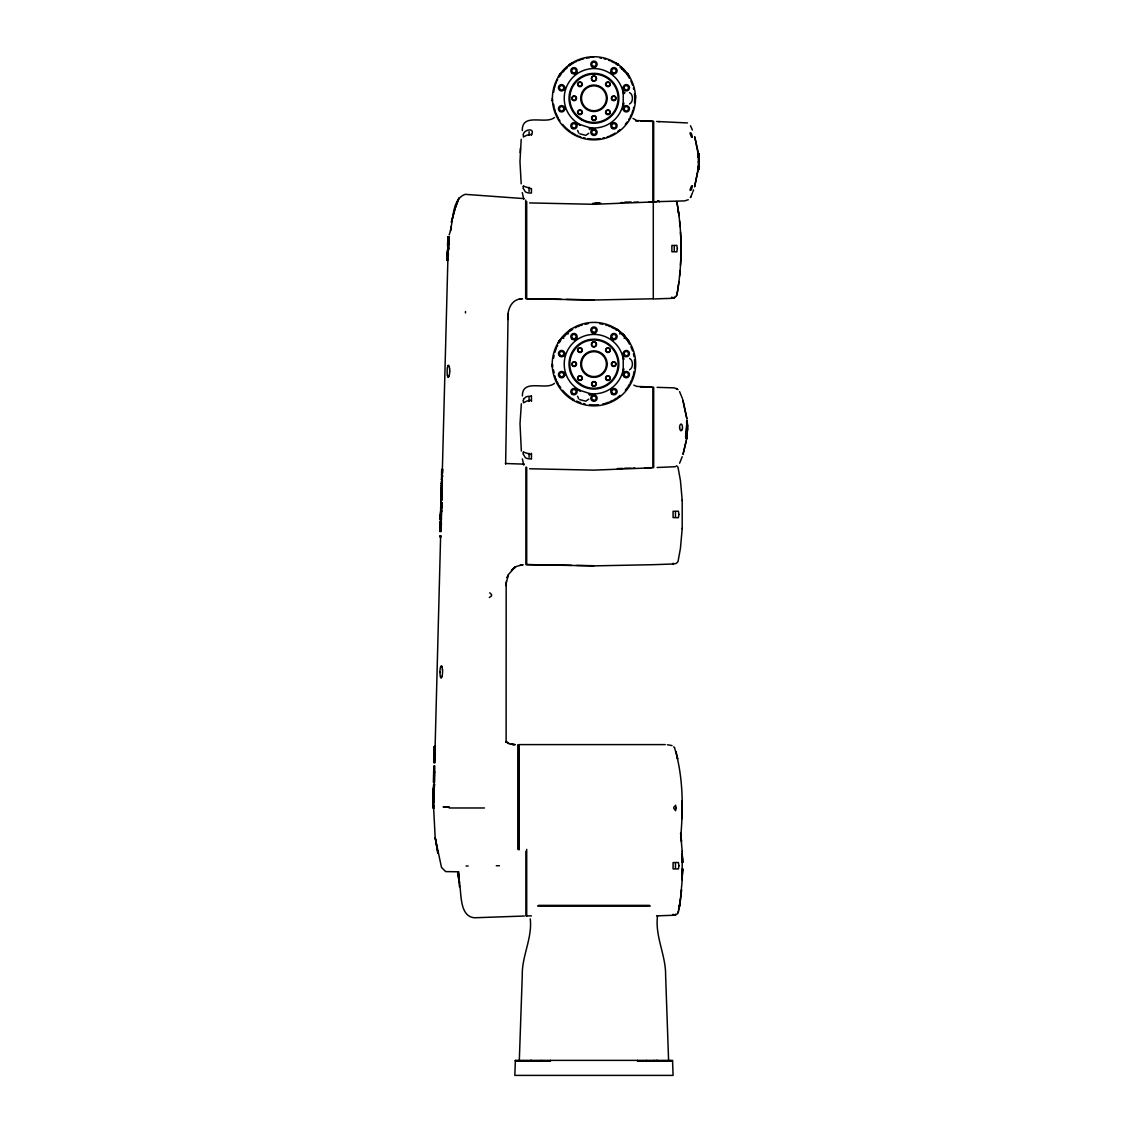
<?xml version="1.0" encoding="UTF-8"?>
<svg xmlns="http://www.w3.org/2000/svg" width="1132" height="1132" viewBox="0 0 1132 1132"><rect width="100%" height="100%" fill="white"/><g stroke="black" fill="none" stroke-linecap="round" stroke-linejoin="round"><path stroke-width="1.5" d="M440.093 526.139L440.093 531.318L440.419 526.988M440.348 524.116C439.853 520.366 442.329 520.564 441.098 526.536M440.914 499.113L440.914 500.868L440.886 496.354L440.758 500.783L440.857 497.288M440.886 502.863L440.956 502.042M441.777 503.528L441.763 503.966M441.777 502.905C441.551 501.207 442.074 504.405 440.829 502.467M447.069 260.346L447.211 254.799M699.166 160.263L699.123 158.239L699.18 161.918L699.024 156.414L697.977 156.839M699.067 158.692L699.18 160.588M433.811 766.138L434.023 772.576A15.353 0.962 -88.5 0 1 434.009 773.595M434.49 754.987L434.547 749.596L434.547 752.256M440.956 527.767C441.367 543.035 439.74 506.075 439.994 529.932M440.49 521.979L440.348 525.573L441.084 521.852M441.027 530.568L440.872 529.578M440.914 494.825L441.155 492.052L441.268 494.726M441.14 491.005C440.886 494.231 443.022 490.227 441.862 495.222M687.322 430.754L687.379 425.604L687.166 427.104A88.338 88.338 0 0 0 687.011 421.09L686.544 438.933M434.051 770.34L434.023 772.448M440.065 528.729L440.15 527.47M440.475 515.768C440.9 512.173 439.4 516.079 441.508 515.697L441.593 512.244L440.758 512.244L440.716 515.697M440.589 513.999L440.532 511.579M441.126 528.106L441.169 527.158M441.055 519.885L441.07 519.05M441.664 499.905L441.791 496.226M441.197 491.274L441.989 492.095L441.919 491.175M687.393 427.726L687.393 427.443A88.367 87.716 -1 0 0 687.308 423.467L687.096 421.189M699.18 162.668L699.152 163.871L698.387 161.819A96.404 90.885 4.6 0 1 698.034 169.475M699.18 161.961L699.18 161.89A97.295 91.72 1.8 0 1 698.812 169.475L698.019 169.475L694.68 186.511M440.447 524.243L440.475 523.918M440.829 499.07L440.829 498.222M440.857 531.219L440.857 530.144M440.277 519.588L440.461 518.329M447.225 255.308L447.098 260.119M441.834 503.259L441.013 502.155M686.77 437.858L686.869 436.91A89.64 84.928 0.2 0 0 687.35 429.014L686.855 436.329L687.237 423.948M440.079 530.031L439.98 531.035L440.093 529.21M440.376 528.304L440.192 530.483L440.306 529.535M680.686 837.142C683.346 807.413 683.275 776.34 674.516 747.672M440.589 514.621L440.546 516.121M440.475 524.597L440.32 526.097M440.787 530.554L440.886 529.21M441.041 502.735L440.971 504.122M520.013 565.179L522.305 564.783L516.348 566.495L511.438 570.287L515.541 566.665L508.763 574.136L507.023 577.773L508.339 574.929L506.16 583.489L506.131 742.309M687.379 428.703L687.166 424.613M685.511 436.91A79.353 74.896 0.1 0 0 686.516 429.014L687.393 428.151L687.251 430.74M440.065 527.852L440.914 525.191M440.277 519.56L440.291 518.852M448.286 238.696L448.06 241.484M505.636 464.078L508.013 319.521C506.881 310.196 511.565 298.296 522.545 298.89M687.294 428.957L687.379 428.632A85.763 81.15 -0.5 0 0 687.011 420.92L687.265 424.769M433.981 768.189L434.037 769.93L433.782 767.072M434.249 750.205L434.306 747.403L435.098 747.403L435.056 749.936L434.249 750.205L434.334 746.582M434.815 772.279L434.716 765.741M440.461 525.262L440.433 524.498M441.692 498.405L441.706 495.052M531.446 400.261L529.635 400.53A7.132 5.037 -2.1 0 0 525.446 401.789L523.423 402.794L523.281 400.53M677.304 292.679C682.285 263.303 682.271 233.036 677.148 203.689M682.157 815.111L682.157 800.848M433.655 802.461L433.811 796.475L433.881 807.979L433.089 807.979L433.146 796.475M434.815 772.378L434.815 772.378A14.249 0.906 -88.5 0 1 434.787 773.595L434.759 774.656L433.584 774.656L433.811 766.35M440.32 522.475L440.461 522.927M441.961 498.533L441.862 495.929M448.456 250.71L447.649 251.417L447.819 244.399M447.876 248.05L447.904 246.96M447.918 245.885L447.706 249.111M448.343 255.153L448.343 252.917M448.583 245.715L448.597 244.852M448.555 246.606L448.612 244.003M687.365 429.396L687.265 430.089M440.914 495.08L440.886 496.127L441.678 495.915M440.872 527.073L440.857 528.969M447.253 258.69L447.437 251.927L447.239 255.025M447.848 242.814L447.89 240.791M448.102 237.748L448.187 236.814L447.918 239.107M447.961 244.314L448.13 236.744L449.262 236.744M447.932 245.361L447.819 243.988M448.668 241.427L448.753 244.328M448.668 248.035L448.64 249.224M448.767 243.323L448.923 236.786M440.461 516.178L440.362 517.904L440.504 511.565M440.985 523.89L440.164 523.89L440.277 525.772M441.678 498.632L441.65 497.344M441.112 528.814L441.07 529.918M447.876 248.106L447.848 248.955M447.55 244.116L448.031 237.635M448.767 238.428L448.824 237.635M434.122 786.839L433.825 795.754L434.504 784.235L433.712 784.235L433.032 795.754L434.207 795.754M434.32 746.696L434.108 754.987L435.282 754.987L435.212 745.946M440.801 502.792L440.659 510.546L441.607 511.805L441.735 506.825L440.942 506.825L440.9 508.876M440.886 495.816L440.829 498.971M441.381 490.298L441.508 485.317L442.301 485.317L441.381 490.298L442.173 490.298L442.188 486.618M441.423 478.709C442.923 464.021 442.244 488.571 441.551 473.898M433.174 795.754L433.712 784.235M440.589 520.14L440.688 516.701M440.815 511.805L441.055 502.268M441.183 492.901L441.367 490.609L442.159 490.609L441.989 492.095M441.395 486.661L441.508 485.317M441.551 483.831L441.579 483.053M441.65 480.293L441.664 479.515M441.834 473.091L441.933 469.44M433.344 798.032L433.386 796.475M433.415 795.754C432.82 793.631 433.542 784.943 434.108 791.211M433.768 782.325L433.952 775.378M433.966 774.656L434.009 773.241M434.278 762.671L434.462 755.709M434.787 759.19L434.872 755.709M434.9 754.987L440.603 536.908M441.706 494.825L442.117 479.034M442.216 475.511L447.876 259.582M440.801 529.55L440.999 525.913L440.136 525.927M441.07 520.168L441.14 519.362M441.225 513.433L441.282 511.692M442.103 483.831L442.032 485.571L441.239 485.571L441.381 481.326L442.173 481.326L442.117 483.053M442.173 480.293L442.188 479.515M442.343 473.898L441.522 474.775M441.805 504.108L441.763 506.032L440.702 506.032M448.47 250.37L448.527 248.29M465.464 312.97L465.507 311.484M530.271 918.873C532.422 938.371 521.81 955.988 522.277 975.359L519.319 1060.373M624.057 106.578L623.18 109.266M440.122 525.389L440.306 521.951M440.362 516.234L440.334 520.14L441.381 520.14L441.48 516.701L440.461 518.23M440.235 536.908L440.277 535.733M447.89 247.498L447.664 255.818M441.834 492.972L441.905 491.302M699.137 164.126L699.109 165.017L699.152 163.871M447.848 249.082L447.848 249.139A11.079 0.934 -88.5 0 1 447.833 249.62M680.771 259.709L680.771 237.508M687.322 429.552L687.308 428.278A121.662 102.899 -0.2 0 1 687.294 431.377L687.251 430.528M447.706 249.139L447.522 253.37M440.758 503.853L440.843 503.344M440.872 498.717L440.914 497.967M440.475 515.881L440.532 516.716M441.862 492.689L441.876 491.698M682.044 818.648L682.157 815.337M441.905 498.688L441.777 500.33L441.735 497.146M521.187 139.349L519.97 161.579L521.187 183.809M592.828 203.335L599.111 203.18L595.078 203.335L598.319 203.194M686.997 429.014L686.799 433.726A83.244 83.244 0 0 0 687.11 429.014A83.004 83.004 0 0 1 686.841 433.726M447.664 255.945L447.635 256.568M687.166 433.188L687.28 431.717M433.74 769.873L433.91 767.722M506.16 583.489L506.089 585.654L506.329 581.395M531.446 134.439L529.635 134.694A7.132 5.037 -2.1 0 0 525.446 135.953L523.423 136.944L523.267 134.736M687.35 430.004L687.294 431.462L687.28 423.099M619.996 333.289C621.312 331.718 626.689 336.487 624.779 338.072M699.109 165.017L699.095 165.541M682.2 528.729L682.2 500.16M682.2 880.017L682.2 851.448M435.056 749.681L435.183 748.082M440.886 499.736L441.183 496.863L440.9 500.712M441.692 503.301L441.423 507.348L440.589 507.348M698.119 168.371C699.505 166.305 700.17 164.678 698.104 168.611C698.486 163.489 697.623 175.304 698.175 166.319M699.067 165.951L698.953 167.89M687.067 434.872L687.166 432.565M441.126 527.484L440.164 527.215L440.207 528.29M680.488 265.213L680.742 260.204M686.926 420.92A85.664 81.051 0.1 0 1 687.265 428.618L686.459 428.618L687.082 421.019A87.079 87.079 0 0 1 686.629 438.891L686.558 438.891A99.22 92.796 0.1 0 0 686.997 434.929L687.053 433.853M447.494 256.525L447.409 257.728L447.465 250.172M520.182 152.664L520.423 148.193M699.052 166.305L698.982 167.522L699.038 166.659M686.855 436.301L686.968 434.773M687.251 432.452L686.714 436.91M682.228 528.276L680.445 548.312L678.026 561.529A4.754 4.754 0 0 1 674.12 563.863L673.073 563.892M682.228 879.564L680.445 899.6L678.026 912.817A4.754 4.754 0 0 1 674.12 915.151L673.073 915.18M447.664 253.144L447.536 255.195M698.005 166.885L698.019 169.39L698.897 166.984L698.883 168.824L698.119 167.494M699.01 167.083L698.104 167.338M447.494 253.794L447.352 255.733M698.218 167.112L698.034 169.333M687.195 433.259L687.096 434.646L687.152 433.938M698.147 168.116L698.246 166.517M687.082 434.787L686.983 434.929A98.626 92.527 0.3 0 1 686.558 438.891L686.983 434.971A99.149 92.782 0.2 0 1 686.558 438.891L686.912 436.485M440.107 531.729L440.249 530.399M448.527 241.781L448.838 237.791M698.161 167.861L698.939 168.017M448.456 238.541L448.498 236.786M435.155 745.988L434.32 746.936M448.201 241.555L448.428 238.88M507.829 319.521L508.296 313.465M447.324 256.087L447.239 257.261M698.911 168.427L698.854 169.05M687.067 434.957L686.94 435.438M447.211 257.502L447.126 258.393M564.727 109.266L563.849 106.578M564.727 375.102L563.849 372.414M623.18 87.306L624.057 89.994M623.18 353.142L624.057 355.83M679.596 276.151L680.106 270.704M448.725 238.88L447.932 259.865M447.112 258.591L447.409 257.756L447.239 260.445M447.961 238.994L448.739 238.527M686.813 436.782L686.968 436.032M681.535 889.625L680.912 895.794L681.45 890.573M521.343 403.799L520.013 423.693L521.343 451.031M432.976 801.668L433.018 803.649M441.367 490.609L441.155 491.84M686.7 437.73L686.855 437.023L686.671 437.914M680.445 899.6L679.497 906.109L681.04 894.634M686.572 438.763L686.629 438.353M697.85 171.243L694.595 186.794M442.046 486.859L441.197 487.368M442.046 489.307L441.211 487.807L442.131 486.902M441.522 510.235C439.782 510.928 440.999 506.966 441.494 508.834M442.046 488.331L442.046 487.496M678.974 281.585L677.361 292.381M441.522 508.098L441.735 506.825M686.431 429.014A78.476 74.061 0 0 1 685.751 434.943L686.134 436.91L687.039 433.726A90.532 85.692 0.1 0 1 686.799 436.924L686.799 436.853A89.541 84.829 0 0 0 687.265 429.014M522.305 130.548C521.866 112.181 545.723 124.93 554.454 117.516M450.536 231.013L451.017 227.928M522.376 395.931C522.333 378.031 545.865 390.851 554.454 383.352M686.501 439.301L683.006 454.427L686.233 441.041M678.945 909.52L679.752 904.553L678.903 909.76M450.706 229.626L451.229 226.457M434.334 785.198L434.504 784.235M449.149 234.848C453.89 222.933 450.819 199.458 465.139 194.336L523.96 198.609M442.159 486.081L442.301 485.317M671.884 297.051L671.502 298.225L672.493 298.197A4.754 4.754 0 0 0 676.512 295.678L677.346 292.509M442.414 476.671L442.386 475.553M523.267 186.37L523.225 188.068M523.267 452.206L523.225 453.904M441.466 486.293L442.287 486.166M677.007 294.306L676.512 295.678M678.62 911.26L678.026 912.817M523.338 134.368C523.833 129.671 535.606 126.94 531.446 135.217M523.338 400.219L523.663 399.172M531.432 458.828L529.635 458.842A7.132 5.037 -2.1 0 1 525.446 457.738L523.267 454.243M624.44 93.447L624.921 92.385M519.064 744.771L518.668 745.535M682.228 456.72L679.582 463.229M692.954 191.605L693.576 189.907M699.095 159.994L699.18 161.579M692.543 192.709L690.393 197.591L690.86 196.713M560.609 339.359L558.416 342.345L560.283 339.614M682.115 429.58L681.521 430.542A3.877 1.5 89.9 0 1 680.615 430.556L680.205 430.018A3.269 1.217 89.4 0 1 679.724 428.023M559.689 340.69L560.651 339.26L559.845 340.435M531.446 396.044L526.38 396.639L523.819 398.832M558.444 76.523L560.694 73.354L559.873 74.387M558.614 342.345L559.519 340.944M558.444 342.359L559.151 341.199M576.768 72.222L574.476 73.877M611.139 124.35L613.431 122.681M576.768 338.058L574.476 339.713M611.139 390.186L613.431 388.517M560 339.982L559.364 340.958M558.6 76.212L559.845 74.358M588.739 133.293L585.824 135.359L579.881 133.845M588.753 399.143L585.824 401.209L579.881 399.681M698.571 153.669L698.529 154.645M572.198 62.769L569.028 65.019L569.821 64.51M572.169 328.577L569.453 330.601M569.071 64.963L571.886 63.123M625.119 71.868L620.916 66.845L619.996 67.453M563.849 89.994L564.727 87.306M563.849 355.83L564.727 353.142M624.057 372.414L623.18 375.102M563.113 338.072L562.505 337.152L567.542 332.964M619.685 333.912L620.916 332.681M624.157 338.383L625.402 337.152M523.338 452.107L531.446 454.611M569.424 330.572L571.052 329.539M571.023 329.497L572.198 328.804M688.313 199.727L684.563 200.916L649.145 201.878M629.548 103.974C633.396 102.036 633.396 94.536 629.548 92.598M629.548 369.81C633.396 367.872 633.396 360.372 629.548 358.434M595.361 67.099L592.545 67.099M592.545 129.472A3.17 3.17 0 0 1 597.116 132.501A3.17 3.17 0 0 1 592.192 134.934A3.17 3.17 0 0 1 592.545 129.472L595.361 129.472M595.361 332.935L592.545 332.935M592.545 395.309A3.17 3.17 0 0 1 597.116 398.351A3.17 3.17 0 0 1 592.192 400.77A3.17 3.17 0 0 1 592.545 395.309L595.361 395.309M658.923 121.704L659.588 121.563M675.436 466.724L657.126 467.488M519.163 299.315L521.64 298.975L519.659 299.23M521.045 564.981L523.21 564.783M489.364 597.526L491.472 595.956A1.868 1.217 90 0 0 491.571 595.418A1.811 1.189 -90 0 0 491.543 594.597L489.76 592.8M597.243 203.251L598.771 203.166M448.23 806.96L443.107 806.89L449.178 806.989L446.319 806.989M599.111 203.18L597.017 203.265L600.668 203.18M593.946 56.784L591.088 56.883L591.866 56.855M654.48 298.933L671.502 298.339M524.328 916.029L474.478 917.769C458.036 916.269 462.111 889.993 458.672 878.588A161.621 54.944 0 0 1 458.701 874.767L458.488 871.711M656.588 915.859L673.073 915.279L673.073 914.203M597.073 203.279L599.182 203.208M656.815 201.666L653.688 201.751L653.688 121.407L640.627 121.053M621.1 202.628L622.954 202.571M633.51 202.303L638.264 202.161M617.393 468.563L622.954 468.422M631.132 468.181L624.807 468.167M633.029 468.153L634.882 468.096M644.589 467.841L651.31 467.658M659.588 201.595L657.805 200.859M653.291 298.777L593.946 300.022L526.705 298.749L526.705 201.524M443.985 806.946L443.744 806.96M458.149 871.796L445.654 871.598L441.48 867.367L435.183 837.623L433.542 806.649M697.949 152.962L694.723 136.76L698.883 155.183L698.826 153.711A97.38 91.805 -1 0 1 699.194 161.338L698.387 161.338M698.218 156.202L698.104 154.532L698.246 156.556A96.461 90.942 -5.4 0 0 698.034 153.669C700.085 158.367 698.203 152.763 697.935 156.244M699.095 157.716L699.152 159.598L698.019 153.669L698.232 156.343M698.203 155.876L699.01 156.202M698.897 159.782L699.109 158.876M447.664 244.455L447.508 246.224M447.89 258.69L447.098 258.69L447.055 260.473L447.848 260.473M687.053 422.052L687.223 422.095A86.994 86.994 0 0 1 687.308 426.156L687.379 426A88.239 88.239 0 0 0 687.124 422.052L687.11 421.514M687.393 426.41L687.308 423.467L687.251 424.302M441.735 469.851L442.57 469.851M441.763 475.907L442.555 475.907M441.692 476.303L442.485 476.303M441.735 476.713L442.527 476.713M441.324 483.053L442.371 483.053L441.31 483.831M441.211 487.807L441.989 487.807M441.169 488.246L442.004 488.783M441.324 488.967L442.117 488.967M441.409 489.463L442.188 489.406M441.353 491.543L442.145 491.543M440.956 493.127L441.763 493.127M441.027 494.231L442.074 493.948L440.999 494.726M440.744 505.254L441.735 505.254M441.721 507.674L440.829 508.112L441.622 508.169M440.773 510.532L441.565 510.532M440.829 510.957L441.636 510.957M440.475 514.904L441.254 514.904M440.348 519.362L441.367 519.362M439.98 535.733L441.07 535.733L441.027 536.908L439.952 536.908M665.234 744.601L519.064 744.601L519.064 849.891M433.231 788.311L434.023 788.311M433.556 790.235L434.348 790.235M433.273 791.919L434.065 791.919M433.485 792.641L434.278 792.641M434.179 796.475L433.018 796.475L433.089 807.979M433.047 800.31L433.839 800.31M433.245 801.98L434.037 801.98M449.149 807.979L484.468 807.979M496.297 865.739L499.41 865.739M458.573 871.711L458.219 873.451M458.587 875.446L459.408 882.465L458.262 871.711M458.602 878.588L458.686 878.701A156.103 51.591 0.1 0 0 459.366 882.465L458.333 875.149M538.379 905.374L649.527 905.374M537.643 906.081L650.263 906.081M526.705 915.901L531.446 915.901M533.313 1060.769L536.879 1060.769M646.825 1060.769L648.296 1060.769M515.329 1061.165L550.435 1061.165L550.435 1060.373M672.578 1061.165L637.472 1061.165L637.472 1060.373M466.059 866.008L468.124 866.022M526.705 298.749L561.189 299.329M566.368 299.414L593.946 299.881M526.705 467.36L526.705 564.599L571.533 565.349M576.712 565.434L593.946 565.717M526.705 564.599L593.946 565.873L653.291 564.684L673.073 563.991L673.073 563.198M515.258 744.63L512.541 744.474M635.561 120.912L638.264 120.983M656.56 121.478L687.449 122.935M640.288 386.875L651.31 387.172M657.112 387.342L674.46 387.88L678.026 389.592M448.569 807.045L447.409 807.017M505.424 463.497L524.328 464.148M667.356 744.743L672.068 745.578M529.635 202.925L593.946 204.298L652.895 201.949L652.895 121.209L636.807 120.572L633 118.393M529.635 468.761L593.946 470.134L652.895 467.785L652.895 387.045L636.807 386.408L633.793 385.163M531.446 188.761L523.989 186.313M512.782 744.488L514.565 744.615L509.457 743.781L505.806 741.545L508.608 743.441M523.663 186.186L523.437 186.2A3.127 0.877 66.8 0 0 523.309 186.37M512.357 744.446L511.296 744.276M659.404 201.567L658.06 200.916M613.431 73.877L611.139 72.222M574.476 122.681L576.768 124.35M613.431 339.713L611.139 338.058M574.476 388.517L576.768 390.186M579.697 124.435L592.475 128.581A30.338 30.338 0 0 1 590.31 128.397M579.259 390.13L592.475 394.417A30.338 30.338 0 0 1 589.234 394.092M578.013 123.883L577.334 123.657A30.338 30.338 0 0 0 580.164 125.298M580.221 390.441L579.924 390.342A29.715 29.715 0 0 1 576.485 340.081A29.715 29.715 0 0 1 623.223 359.014M578.013 389.719L577.334 389.507A30.338 30.338 0 0 0 580.164 391.134M622.076 69.25L622.642 69.59A1.429 1.429 0 0 0 621.992 69.194M618.454 330.459L617.379 329.865L618.864 330.855M509.018 743.625L506.131 741.856M616.02 328.959L618.61 330.685M617.379 63.873C612.695 60.887 619.841 65.684 618.072 64.51M618.256 330.346L615.737 328.577L616.303 329.157M618.072 330.346L617.619 329.879M676.356 388.474L677.233 388.969M617.379 64.015L618.44 64.651M615.709 62.968L616.572 63.505M615.709 62.769L616.572 63.321M615.709 328.62L617.124 329.525M617.393 63.845L618.284 64.482L617.619 64.043M589.121 128.765L589.984 129.572M589.121 394.601L589.984 395.408M567.542 67.113L564.656 68.995L562.788 71.868M441.055 496.736L441.112 496.028M566.99 332.681L568.222 333.912M562.505 337.152L563.736 338.383M673.766 746.795L674.516 747.658M629.293 76.509L627.241 73.382L627.722 74.146M628.656 341.34L627.241 339.218L628.515 340.874M578.735 133.052L577.546 130.378M578.735 398.903L577.546 396.228M628.076 74.372L627.326 73.481M629.491 342.345L628.203 340.463M628.034 74.401L629.491 76.509M627.524 339.657L628.104 340.562M690.506 125.751L692.374 130.01M676.37 465.705A4.754 4.754 0 0 1 678.026 467.375L680.445 480.576L682.228 500.613M679.582 391.601L682.256 398.167M523.762 199.246L522.305 192.596M523.762 465.082L522.376 458.899M682.638 399.271L686.926 419.279M683.049 400.502L686.841 418.316M677.007 202.911L676.512 201.538L677.219 204.029M676.129 751.86L677.658 758.992L677.318 757.421M687.053 434.08L687.096 433.471M523.267 188.407L525.446 191.902A7.132 5.037 -2.1 0 0 529.635 193.006L531.417 193.034L531.446 188.563M677.361 204.807L678.238 210.227M433.881 807.979L433.613 804.937M678.775 214.104L677.955 208.458L678.974 215.632M441.607 511.805L441.508 511.07M680.601 833.138L682.228 851.901M687.308 427.132L687.152 422.08M680.643 833.52L681.04 836.845M681.45 840.906L680.912 835.671L681.535 841.84M679.596 221.065L680.106 226.513M698.048 153.98L698.26 157.093M459.45 886.766L458.262 872.899L458.46 875.8M458.46 875.744L458.686 878.701M698.897 155.254L699.081 157.433M698.67 155.254L698.67 156.839M441.027 494.316L441.055 495.165M699.01 156.06L698.656 154.999M699.024 156.329L699.081 158.013M698.218 156.089L698.26 156.966M687.181 422.533L687.28 422.943M686.855 420.92A82.678 82.678 0 0 1 687.11 428.618A82.353 82.353 0 0 0 686.827 420.92L686.997 428.618M686.94 421.09L687.166 427.104M680.488 232.003L680.742 237.013M687.223 423.467L687.294 425.462M635.519 98.286A41.573 41.573 0 0 0 573.174 62.288A41.573 41.573 0 0 0 573.174 134.284A41.573 41.573 0 0 0 635.519 98.286L635.519 95.428L635.377 96.206M668.587 1060.373L665.616 975.359C665.885 954.941 654.777 936.334 657.551 915.675M552.289 98.286L552.388 101.144L552.359 100.366M552.458 364.122L552.558 366.98M552.289 364.122L552.388 366.98M698.812 169.319L698.812 169.39A97.366 91.791 5.4 0 0 699.152 161.819M440.475 522.63L440.348 523.38M699.18 161.324L699.18 161.338A97.38 91.805 -3.6 0 0 698.826 153.669A86.556 86.556 0 0 1 698.826 169.475M675.45 512.272L675.45 516.617M675.45 863.56L675.45 867.904M675.45 914.203L675.45 915.18M674.262 246.436L674.262 250.78M674.262 297.065L674.262 298.056M654.112 1060.373L654.112 1061.165M653.688 387.286L653.688 467.558M653.291 201.496L653.291 298.89M646.641 1060.373L646.641 1061.165M631.132 201.991L624.807 202.161M623.223 356.863L623.223 356.156A30.338 30.338 0 0 1 623.916 359.353M623.223 358.193L623.223 372.074A30.338 30.338 0 0 0 623.916 368.89M541.266 1060.373L541.266 1061.165M531.446 396.143L531.446 401.322M531.446 453.281L531.446 458.701M529.068 131.708L529.068 135.217M529.068 187.275L529.068 191.435M529.068 397.558L529.068 401.322M529.068 453.281L529.068 457.271M526.705 849.354L526.705 916.043M525.913 467.106L525.913 564.656M525.913 851.264L525.913 915.972M525.673 200.109L525.673 298.664M518.668 744.998L518.668 849.424M517.876 744.658L517.876 849.424M448.399 236.8L448.399 237.635M634.486 359.665A40.78 40.78 0 0 1 634.486 368.579M634.047 371.522A40.78 40.78 0 0 1 633.411 374.437M633 375.866A40.78 40.78 0 0 1 632.038 378.682M631.486 380.069A40.78 40.78 0 0 1 630.213 382.772M629.519 384.073A40.78 40.78 0 0 1 627.963 386.62M627.114 387.852A40.78 40.78 0 0 1 625.303 390.2M620.039 395.464A40.78 40.78 0 0 1 617.676 397.29M616.459 398.124A40.78 40.78 0 0 1 613.912 399.681M612.596 400.388A40.78 40.78 0 0 1 609.907 401.648M608.521 402.214A40.78 40.78 0 0 1 605.705 403.176M604.262 403.572A40.78 40.78 0 0 1 602.818 403.926M598.418 404.662A40.78 40.78 0 0 1 589.489 404.662M585.088 403.926A40.78 40.78 0 0 1 583.645 403.572M580.787 402.709A40.78 40.78 0 0 1 576.641 401.039M573.995 399.681A40.78 40.78 0 0 1 571.448 398.124M570.231 397.29A40.78 40.78 0 0 1 562.604 390.2M560.793 387.852A40.78 40.78 0 0 1 559.151 385.361M558.387 384.073A40.78 40.78 0 0 1 557.029 381.427M556.42 380.069A40.78 40.78 0 0 1 555.869 378.682M555.359 377.281A40.78 40.78 0 0 1 554.906 375.866M554.156 372.994A40.78 40.78 0 0 1 553.605 370.065M553.605 358.179A40.78 40.78 0 0 1 554.156 355.25M554.906 352.377A40.78 40.78 0 0 1 556.42 348.175M557.029 346.817A40.78 40.78 0 0 1 557.68 345.472M559.151 342.883A40.78 40.78 0 0 1 560.793 340.392M562.604 338.029A40.78 40.78 0 0 1 567.868 332.78M569.028 331.846A40.78 40.78 0 0 1 572.707 329.313M575.311 327.856A40.78 40.78 0 0 1 576.641 327.205M577.999 326.596A40.78 40.78 0 0 1 579.386 326.03M580.787 325.521A40.78 40.78 0 0 1 582.202 325.068M585.088 324.318A40.78 40.78 0 0 1 588.017 323.78M599.889 323.78A40.78 40.78 0 0 1 602.818 324.318M605.705 325.068A40.78 40.78 0 0 1 607.12 325.521M608.521 326.03A40.78 40.78 0 0 1 609.907 326.596M611.266 327.205A40.78 40.78 0 0 1 613.912 328.563M615.2 329.313A40.78 40.78 0 0 1 616.459 330.105M620.039 332.78A40.78 40.78 0 0 1 627.114 340.392M627.963 341.623A40.78 40.78 0 0 1 629.519 344.17M630.878 346.817A40.78 40.78 0 0 1 632.547 350.948M633.411 353.807A40.78 40.78 0 0 1 634.047 356.707M623.223 369.23A29.715 29.715 0 0 1 589.772 393.54M622.006 334.28A2.179 2.179 0 0 1 622.685 334.52M623.251 334.959A2.179 2.179 0 0 1 623.633 335.553M564.09 336.614A2.179 2.179 0 0 1 566.623 334.28M682.115 429.622A3.184 1.231 90 0 0 681.945 424.84L681.535 424.302A3.877 1.5 -89.9 0 0 680.615 424.274L680.205 424.811A3.17 1.344 -90 0 0 679.582 428.094M686.586 433.726A82.24 77.542 0.6 0 1 686.148 436.91M686.615 420.92A80.584 75.787 -0.2 0 1 686.544 428.618M656.518 1060.373A2.377 2.377 0 0 1 658.286 1061.165M529.62 1061.165A2.377 2.377 0 0 1 531.389 1060.373M623.237 108.021A3.17 3.17 0 0 1 628.387 106.408A3.17 3.17 0 0 1 627.496 111.728A3.17 3.17 0 0 1 623.152 108.531M634.486 93.814A40.78 40.78 0 0 1 634.486 102.743M633.75 107.144A40.78 40.78 0 0 1 633.411 108.601M633 110.03A40.78 40.78 0 0 1 632.038 112.846M631.486 114.233A40.78 40.78 0 0 1 630.213 116.921M629.519 118.237A40.78 40.78 0 0 1 628.755 119.525M627.114 122.015A40.78 40.78 0 0 1 625.303 124.364M620.039 129.628A40.78 40.78 0 0 1 617.676 131.439M615.2 133.095A40.78 40.78 0 0 1 609.907 135.812M608.521 136.364A40.78 40.78 0 0 1 607.12 136.873M604.262 137.736A40.78 40.78 0 0 1 602.818 138.09M599.889 138.628A40.78 40.78 0 0 1 588.017 138.628M585.088 138.09A40.78 40.78 0 0 1 583.645 137.736M580.787 136.873A40.78 40.78 0 0 1 579.386 136.364M577.999 135.812A40.78 40.78 0 0 1 576.641 135.203M575.311 134.552A40.78 40.78 0 0 1 571.448 132.288M570.231 131.439A40.78 40.78 0 0 1 562.604 124.364M559.944 120.784A40.78 40.78 0 0 1 559.151 119.525M558.387 118.237A40.78 40.78 0 0 1 555.869 112.846M555.359 111.445A40.78 40.78 0 0 1 554.496 108.601M554.156 107.144A40.78 40.78 0 0 1 553.605 104.215M553.605 92.343A40.78 40.78 0 0 1 554.156 89.414M554.496 87.971A40.78 40.78 0 0 1 555.359 85.112M555.869 83.711A40.78 40.78 0 0 1 556.42 82.339M557.029 80.966A40.78 40.78 0 0 1 557.68 79.636M559.151 77.033A40.78 40.78 0 0 1 561.67 73.354M562.604 72.193A40.78 40.78 0 0 1 566.736 67.906M569.028 66.01A40.78 40.78 0 0 1 573.995 62.727M575.311 62.019A40.78 40.78 0 0 1 576.641 61.354M577.999 60.746A40.78 40.78 0 0 1 580.787 59.685M582.202 59.232A40.78 40.78 0 0 1 583.645 58.836M586.546 58.185A40.78 40.78 0 0 1 589.489 57.746M599.889 57.944A40.78 40.78 0 0 1 601.361 58.185M604.262 58.836A40.78 40.78 0 0 1 605.705 59.232M608.521 60.194A40.78 40.78 0 0 1 609.907 60.746M611.266 61.354A40.78 40.78 0 0 1 613.912 62.727M615.2 63.477A40.78 40.78 0 0 1 617.676 65.118M621.171 67.906A40.78 40.78 0 0 1 629.519 78.32M630.878 80.966A40.78 40.78 0 0 1 632.547 85.112M633.411 87.971A40.78 40.78 0 0 1 633.75 89.414M623.916 103.054A30.338 30.338 0 0 1 623.223 106.238L623.223 90.319A30.338 30.338 0 0 1 623.916 93.517M623.223 103.394A29.715 29.715 0 0 1 589.772 127.704M580.037 124.548A29.715 29.715 0 0 1 576.485 74.245A29.715 29.715 0 0 1 623.223 93.164M621.284 68.444A2.179 2.179 0 0 1 623.817 70.764M564.09 70.764A2.179 2.179 0 0 1 566.623 68.444M698.232 166.602A96.461 90.942 1 0 1 698.005 169.475M698.005 153.683A96.461 90.942 -1 0 1 698.402 161.338M441.225 677.728A6.198 1.316 -86.2 0 1 440.546 677.417M441.862 666.253A6.24 1.373 -89.1 0 0 441.636 666.026A6.212 1.33 89.6 0 0 441.126 666.055A6.113 1.302 89.8 0 0 440.872 666.309A6.07 1.33 -89.7 0 0 440.461 667.484A5.929 1.189 -88.9 0 0 440.093 669.493A5.858 1.09 -88.5 0 0 439.966 671.87M441.862 666.451A6.07 1.33 -89.7 0 1 442.258 667.696M442.216 668.007A5.943 1.274 -89.8 0 1 442.442 669.79M442.527 669.62A5.787 1.401 -88.4 0 1 442.4 674.248A5.957 1.415 -88.1 0 1 442.018 676.144M442.046 676.398A6.155 1.443 -88.1 0 1 441.537 677.516M441.508 677.346A6.268 1.288 -85.2 0 1 441.268 677.672M447.678 376.772A6.141 1.288 -85.8 0 0 448.357 377.069A6.099 1.302 -86.6 0 0 448.64 376.914M449.376 367.065A6.127 1.316 90 0 0 448.98 365.82A6.254 1.316 89.3 0 0 448.781 365.466L448.725 365.424A6.254 1.316 89.3 0 0 448.258 365.41A6.056 1.274 89.5 0 0 448.031 365.749M449.362 367.221A5.886 1.316 -89.4 0 1 449.602 369.06M449.63 369.018A5.759 1.387 -88.5 0 1 449.673 371.268M449.729 371.268A5.787 1.457 -88.3 0 1 449.546 373.602A5.943 1.415 -88.2 0 1 449.149 375.527M449.149 375.64A6.099 1.373 -87.6 0 1 448.654 376.8M447.621 252.181A11.858 0.792 -88.2 0 1 447.593 252.677M448.852 247.285A10.443 0.807 -88.5 0 1 448.838 247.88M434.518 753.049A19.131 1.231 -88.5 0 1 434.49 754.28M447.989 365.622A6.014 1.245 89.9 0 0 447.565 366.782A5.929 1.146 -89 0 0 447.253 368.82A5.872 1.005 -88.4 0 0 447.395 375.23M447.692 376.574A6 1.189 -87.3 0 1 447.395 375.272M440.051 671.87A5.872 1.061 -88.4 0 0 440.235 675.931A6.014 1.231 -87.5 0 0 440.546 677.29M678.945 514.452L678.393 517.664L673.073 517.607L673.073 511.282L678.393 511.24L678.945 514.452M678.945 865.739L678.393 868.952L673.073 868.895L673.073 862.57L678.393 862.527L678.945 865.739M692.388 186.087L691.723 188.775A2.901 0.736 -71.5 0 1 690.86 190.289L690.124 190.317A2.08 0.736 -62.1 0 1 690.124 189.511L690.86 187.473A2.915 0.722 -71.2 0 1 691.765 185.832L692.388 186.087M677.361 248.615L676.823 251.828L671.884 251.771L671.884 245.446L676.823 245.389L677.361 248.615M676.2 807.979L675.563 810.682L673.766 808.319A1.967 1.401 90 0 1 673.823 807.3L675.563 805.277L676.2 807.979M433.57 775.378L433.386 782.325L434.561 782.325L434.745 775.378L433.57 775.378M434.08 755.709L433.91 762.671L435.07 762.671L435.254 755.709L434.08 755.709M441.395 479.515L442.442 480.293L441.395 479.515M441.678 469.525L441.565 473.091L442.626 473.091L442.725 469.44L441.664 469.525M682.539 868.64L682.2 877.187L682.539 868.64M682.539 868.98L682.2 877.965L682.539 868.98M515.357 1060.373L514.834 1075.4L673.073 1075.4L672.55 1060.373L515.357 1060.373M692.388 137.071L691.765 137.312A2.929 0.722 71.2 0 1 691.029 136.081L690.124 133.633A2.08 0.736 62 0 1 690.124 132.826L690.86 132.869A2.887 0.736 71.5 0 1 691.977 135.076L692.388 137.071M452.97 216.382L451.357 222.282L454.696 210.071L452.97 216.382M458.842 198.227L454.654 209.774L458.842 198.284M565.193 335.511L565.123 335.596A1.429 1.429 0 0 1 565.406 335.27L565.193 335.511M445.428 806.96L445.428 806.96M523.762 298.367L523.762 298.367M437.829 852.962L435.183 837.623L437.829 852.962M682.426 859.117L682.2 854.731L682.539 862.825L682.426 859.117M682.426 858.523L682.2 853.5L682.539 862.499L682.426 858.523M580.971 385.404A24.918 24.918 0 0 0 618.864 364.716A24.918 24.918 0 0 0 582.018 342.246A24.918 24.918 0 0 0 580.971 385.404M580.843 384.385A24.126 24.126 0 0 0 618.058 365.339A24.126 24.126 0 0 0 582.966 342.642A24.126 24.126 0 0 0 580.843 384.385M586.914 375.343A13.259 13.259 0 0 0 607.191 364.603A13.259 13.259 0 0 0 587.749 352.406A13.259 13.259 0 0 0 586.914 375.343M587.31 374.664A12.466 12.466 0 0 0 606.398 364.603A12.466 12.466 0 0 0 588.145 353.099A12.466 12.466 0 0 0 587.31 374.664M572.834 366.103A2.391 2.391 0 0 0 576.556 364.292A2.391 2.391 0 0 0 573.132 361.971A2.391 2.391 0 0 0 572.834 366.103M573.117 365.792A1.981 1.981 0 0 0 576.146 364.207A1.981 1.981 0 0 0 573.259 362.367A1.981 1.981 0 0 0 573.117 365.792M578.976 351.854A1.981 1.981 0 0 0 581.947 350.128A1.981 1.981 0 0 0 578.976 348.415A1.981 1.981 0 0 0 578.976 351.854M578.763 352.208A2.391 2.391 0 0 0 582.357 350.128A2.391 2.391 0 0 0 578.763 348.062A2.391 2.391 0 0 0 578.763 352.208M606.738 352.208A2.391 2.391 0 0 0 610.332 350.128A2.391 2.391 0 0 0 606.738 348.062A2.391 2.391 0 0 0 606.738 352.208M606.809 351.755A1.981 1.981 0 0 0 609.907 350.297A1.981 1.981 0 0 0 607.092 348.345A1.981 1.981 0 0 0 606.809 351.755M612.667 365.792A1.981 1.981 0 0 0 615.709 364.207A1.981 1.981 0 0 0 612.808 362.367A1.981 1.981 0 0 0 612.667 365.792M612.454 366.145A2.391 2.391 0 0 0 616.119 364.221A2.391 2.391 0 0 0 612.624 361.999A2.391 2.391 0 0 0 612.454 366.145M606.681 379.63A1.981 1.981 0 0 0 609.893 378.428A1.981 1.981 0 0 0 607.247 376.248A1.981 1.981 0 0 0 606.681 379.63M606.412 379.956A2.391 2.391 0 0 0 610.304 378.498A2.391 2.391 0 0 0 607.106 375.866A2.391 2.391 0 0 0 606.412 379.956M592.503 385.814A2.391 2.391 0 0 0 596.323 384.201A2.391 2.391 0 0 0 593.027 381.696A2.391 2.391 0 0 0 592.503 385.814M592.758 385.474A1.981 1.981 0 0 0 595.913 384.144A1.981 1.981 0 0 0 593.182 382.078A1.981 1.981 0 0 0 592.758 385.474M578.834 379.729A1.981 1.981 0 0 0 581.933 378.272A1.981 1.981 0 0 0 579.117 376.319A1.981 1.981 0 0 0 578.834 379.729M578.608 380.069A2.391 2.391 0 0 0 582.357 378.3A2.391 2.391 0 0 0 578.947 375.937A2.391 2.391 0 0 0 578.608 380.069M592.772 346.392A2.377 2.377 0 0 0 596.323 344.34A2.377 2.377 0 0 0 592.772 342.288A2.377 2.377 0 0 0 592.772 346.392M592.673 346.562A2.575 2.575 0 0 0 596.522 344.34A2.575 2.575 0 0 0 592.673 342.119A2.575 2.575 0 0 0 592.673 346.562M612.723 393.441A2.179 2.179 0 0 0 616.119 391.813A2.179 2.179 0 0 0 613.006 389.691A2.179 2.179 0 0 0 612.723 393.441M625.02 376.39A2.179 2.179 0 0 0 628.472 374.862A2.179 2.179 0 0 0 625.43 372.64A2.179 2.179 0 0 0 625.02 376.39M624.963 355.321A2.179 2.179 0 0 0 628.458 353.92A2.179 2.179 0 0 0 625.501 351.585A2.179 2.179 0 0 0 624.963 355.321M612.851 338.468A2.179 2.179 0 0 0 616.119 336.614A2.179 2.179 0 0 0 612.879 334.704A2.179 2.179 0 0 0 612.851 338.468M592.786 331.931A2.179 2.179 0 0 0 596.125 330.19A2.179 2.179 0 0 0 592.942 328.167A2.179 2.179 0 0 0 592.786 331.931M572.735 338.397A2.179 2.179 0 0 0 576.131 336.756A2.179 2.179 0 0 0 573.004 334.633A2.179 2.179 0 0 0 572.735 338.397M560.312 355.363A2.179 2.179 0 0 0 563.764 353.835A2.179 2.179 0 0 0 560.722 351.613A2.179 2.179 0 0 0 560.312 355.363M560.255 376.348A2.179 2.179 0 0 0 563.75 374.933A2.179 2.179 0 0 0 560.779 372.612A2.179 2.179 0 0 0 560.255 376.348M572.849 393.526A2.179 2.179 0 0 0 576.131 391.658A2.179 2.179 0 0 0 572.877 389.748A2.179 2.179 0 0 0 572.849 393.526M592.786 399.978A2.179 2.179 0 0 0 596.125 398.238A2.179 2.179 0 0 0 592.942 396.214A2.179 2.179 0 0 0 592.786 399.978M624.51 356.212A3.17 3.17 0 0 0 629.463 353.863A3.17 3.17 0 0 0 624.963 350.75A3.17 3.17 0 0 0 624.51 356.212M624.51 377.239A3.17 3.17 0 0 0 629.463 374.89A3.17 3.17 0 0 0 624.963 371.777A3.17 3.17 0 0 0 624.51 377.239M612.143 394.247A3.17 3.17 0 0 0 617.11 391.913A3.17 3.17 0 0 0 612.596 388.785A3.17 3.17 0 0 0 612.143 394.247M612.143 339.204A3.17 3.17 0 0 0 617.11 336.855A3.17 3.17 0 0 0 612.596 333.742A3.17 3.17 0 0 0 612.143 339.204M573.089 400.261A41.728 41.728 0 0 0 635.689 364.122A41.728 41.728 0 0 0 573.089 327.983A41.728 41.728 0 0 0 573.089 400.261M572.283 394.332A3.17 3.17 0 0 0 577.122 391.743A3.17 3.17 0 0 0 572.467 388.856A3.17 3.17 0 0 0 572.283 394.332M559.788 377.239A3.17 3.17 0 0 0 564.755 374.89A3.17 3.17 0 0 0 560.241 371.777A3.17 3.17 0 0 0 559.788 377.239M559.788 356.212A3.17 3.17 0 0 0 564.755 353.863A3.17 3.17 0 0 0 560.241 350.75A3.17 3.17 0 0 0 559.788 356.212M572.155 339.204A3.17 3.17 0 0 0 577.108 336.855A3.17 3.17 0 0 0 572.608 333.742A3.17 3.17 0 0 0 572.155 339.204M592.149 332.695A3.17 3.17 0 0 0 597.102 330.36A3.17 3.17 0 0 0 592.602 327.233A3.17 3.17 0 0 0 592.149 332.695M581.494 119.865A24.918 24.918 0 0 0 618.879 98.286A24.918 24.918 0 0 0 581.494 76.693A24.918 24.918 0 0 0 581.494 119.865M580.843 118.549A24.126 24.126 0 0 0 618.058 99.503A24.126 24.126 0 0 0 582.966 76.792A24.126 24.126 0 0 0 580.843 118.549M586.914 109.507A13.259 13.259 0 0 0 607.191 98.767A13.259 13.259 0 0 0 587.749 86.57A13.259 13.259 0 0 0 586.914 109.507M587.31 108.828A12.466 12.466 0 0 0 606.398 98.753A12.466 12.466 0 0 0 588.145 87.263A12.466 12.466 0 0 0 587.31 108.828M573.117 99.956A1.981 1.981 0 0 0 576.146 98.357A1.981 1.981 0 0 0 573.259 96.531A1.981 1.981 0 0 0 573.117 99.956M572.905 100.309A2.391 2.391 0 0 0 576.57 98.357A2.391 2.391 0 0 0 573.047 96.163A2.391 2.391 0 0 0 572.905 100.309M578.976 86.004A1.981 1.981 0 0 0 581.947 84.292A1.981 1.981 0 0 0 578.976 82.579A1.981 1.981 0 0 0 578.976 86.004M578.763 86.372A2.391 2.391 0 0 0 582.357 84.292A2.391 2.391 0 0 0 578.763 82.226A2.391 2.391 0 0 0 578.763 86.372M606.809 85.919A1.981 1.981 0 0 0 609.907 84.461A1.981 1.981 0 0 0 607.092 82.509A1.981 1.981 0 0 0 606.809 85.919M606.568 86.258A2.391 2.391 0 0 0 610.318 84.49A2.391 2.391 0 0 0 606.922 82.127A2.391 2.391 0 0 0 606.568 86.258M612.667 99.956A1.981 1.981 0 0 0 615.709 98.357A1.981 1.981 0 0 0 612.808 96.531A1.981 1.981 0 0 0 612.667 99.956M612.454 100.309A2.391 2.391 0 0 0 616.119 98.385A2.391 2.391 0 0 0 612.624 96.163A2.391 2.391 0 0 0 612.454 100.309M606.681 113.794A1.981 1.981 0 0 0 609.893 112.592A1.981 1.981 0 0 0 607.247 110.412A1.981 1.981 0 0 0 606.681 113.794M606.455 114.148A2.391 2.391 0 0 0 610.304 112.606A2.391 2.391 0 0 0 607.049 110.045A2.391 2.391 0 0 0 606.455 114.148M592.545 120.006A2.391 2.391 0 0 0 596.338 118.308A2.391 2.391 0 0 0 592.97 115.874A2.391 2.391 0 0 0 592.545 120.006M592.758 119.638A1.981 1.981 0 0 0 595.913 118.308A1.981 1.981 0 0 0 593.182 116.242A1.981 1.981 0 0 0 592.758 119.638M578.834 113.893A1.981 1.981 0 0 0 581.933 112.436A1.981 1.981 0 0 0 579.117 110.483A1.981 1.981 0 0 0 578.834 113.893M578.608 114.233A2.391 2.391 0 0 0 582.357 112.464A2.391 2.391 0 0 0 578.947 110.101A2.391 2.391 0 0 0 578.608 114.233M592.361 80.528A2.575 2.575 0 0 0 596.493 78.872A2.575 2.575 0 0 0 592.998 76.113A2.575 2.575 0 0 0 592.361 80.528M592.772 80.556A2.377 2.377 0 0 0 596.323 78.504A2.377 2.377 0 0 0 592.772 76.452A2.377 2.377 0 0 0 592.772 80.556M612.723 127.605A2.179 2.179 0 0 0 616.119 125.963A2.179 2.179 0 0 0 613.006 123.841A2.179 2.179 0 0 0 612.723 127.605M625.02 110.554A2.179 2.179 0 0 0 628.472 109.026A2.179 2.179 0 0 0 625.43 106.804A2.179 2.179 0 0 0 625.02 110.554M624.963 89.485A2.179 2.179 0 0 0 628.458 88.07A2.179 2.179 0 0 0 625.501 85.749A2.179 2.179 0 0 0 624.963 89.485M612.851 72.632A2.179 2.179 0 0 0 616.119 70.778A2.179 2.179 0 0 0 612.879 68.868A2.179 2.179 0 0 0 612.851 72.632M592.786 66.095A2.179 2.179 0 0 0 596.125 64.354A2.179 2.179 0 0 0 592.942 62.331A2.179 2.179 0 0 0 592.786 66.095M572.735 72.561A2.179 2.179 0 0 0 576.131 70.92A2.179 2.179 0 0 0 573.004 68.797A2.179 2.179 0 0 0 572.735 72.561M560.312 89.527A2.179 2.179 0 0 0 563.764 87.999A2.179 2.179 0 0 0 560.722 85.777A2.179 2.179 0 0 0 560.312 89.527M560.255 110.511A2.179 2.179 0 0 0 563.75 109.096A2.179 2.179 0 0 0 560.779 106.776A2.179 2.179 0 0 0 560.255 110.511M572.849 127.675A2.179 2.179 0 0 0 576.131 125.822A2.179 2.179 0 0 0 572.877 123.912A2.179 2.179 0 0 0 572.849 127.675M592.786 134.142A2.179 2.179 0 0 0 596.125 132.387A2.179 2.179 0 0 0 592.942 130.378A2.179 2.179 0 0 0 592.786 134.142M624.51 90.376A3.17 3.17 0 0 0 629.463 88.027A3.17 3.17 0 0 0 624.963 84.9A3.17 3.17 0 0 0 624.51 90.376M612.143 128.411A3.17 3.17 0 0 0 617.11 126.062A3.17 3.17 0 0 0 612.596 122.949A3.17 3.17 0 0 0 612.143 128.411M612.143 73.354A3.17 3.17 0 0 0 617.11 71.019A3.17 3.17 0 0 0 612.596 67.892A3.17 3.17 0 0 0 612.143 73.354M572.283 128.496A3.17 3.17 0 0 0 577.122 125.907A3.17 3.17 0 0 0 572.467 123.02A3.17 3.17 0 0 0 572.283 128.496M559.788 111.389A3.17 3.17 0 0 0 564.755 109.054A3.17 3.17 0 0 0 560.241 105.927A3.17 3.17 0 0 0 559.788 111.389M559.788 90.376A3.17 3.17 0 0 0 564.755 88.027A3.17 3.17 0 0 0 560.241 84.9A3.17 3.17 0 0 0 559.788 90.376M572.155 73.354A3.17 3.17 0 0 0 577.108 71.019A3.17 3.17 0 0 0 572.608 67.892A3.17 3.17 0 0 0 572.155 73.354M592.149 66.859A3.17 3.17 0 0 0 597.102 64.524A3.17 3.17 0 0 0 592.602 61.397A3.17 3.17 0 0 0 592.149 66.859"/></g></svg>
